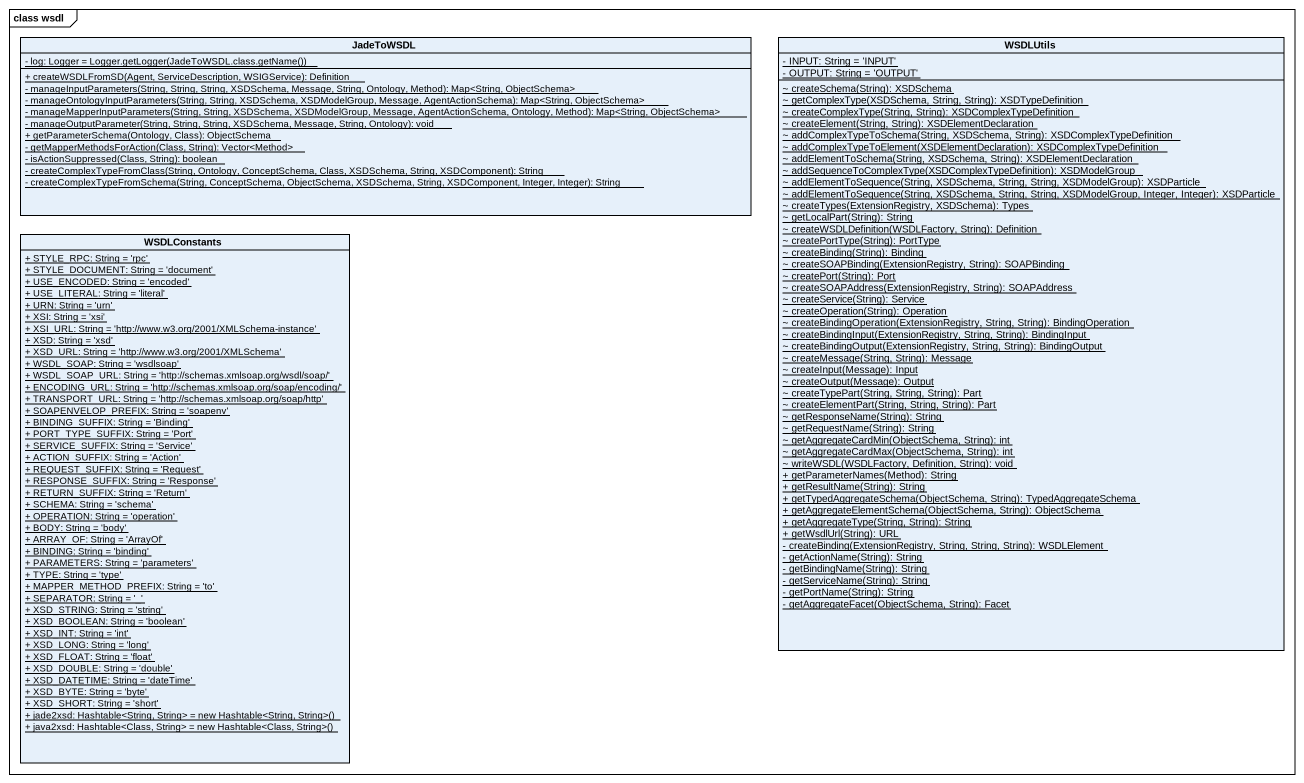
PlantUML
@startuml
mainframe class wsdl
hide circle
hide empty members
skinparam classAttributeIconSize 0
class JadeToWSDL {
  {static} {field} - log: Logger = Logger.getLogger(JadeToWSDL.class.getName())
  {static} + createWSDLFromSD(Agent, ServiceDescription, WSIGService): Definition
  {static} - manageInputParameters(String, String, String, XSDSchema, Message, String, Ontology, Method): Map<String, ObjectSchema>
  {static} - manageOntologyInputParameters(String, String, XSDSchema, XSDModelGroup, Message, AgentActionSchema): Map<String, ObjectSchema>
  {static} - manageMapperInputParameters(String, String, XSDSchema, XSDModelGroup, Message, AgentActionSchema, Ontology, Method): Map<String, ObjectSchema>
  {static} - manageOutputParameter(String, String, String, XSDSchema, Message, String, Ontology): void
  {static} + getParameterSchema(Ontology, Class): ObjectSchema
  {static} - getMapperMethodsForAction(Class, String): Vector<Method>
  {static} - isActionSuppressed(Class, String): boolean
  {static} - createComplexTypeFromClass(String, Ontology, ConceptSchema, Class, XSDSchema, String, XSDComponent): String
  {static} - createComplexTypeFromSchema(String, ConceptSchema, ObjectSchema, XSDSchema, String, XSDComponent, Integer, Integer): String
}
class WSDLUtils {
  {static} - INPUT: String = 'INPUT'
  {static} - OUTPUT: String = 'OUTPUT'
  {static} ~ createSchema(String): XSDSchema
  {static} ~ getComplexType(XSDSchema, String, String): XSDTypeDefinition
  {static} ~ createComplexType(String, String): XSDComplexTypeDefinition
  {static} ~ createElement(String, String): XSDElementDeclaration
  {static} ~ addComplexTypeToSchema(String, XSDSchema, String): XSDComplexTypeDefinition
  {static} ~ addComplexTypeToElement(XSDElementDeclaration): XSDComplexTypeDefinition
  {static} ~ addElementToSchema(String, XSDSchema, String): XSDElementDeclaration
  {static} ~ addSequenceToComplexType(XSDComplexTypeDefinition): XSDModelGroup
  {static} ~ addElementToSequence(String, XSDSchema, String, String, XSDModelGroup): XSDParticle
  {static} ~ addElementToSequence(String, XSDSchema, String, String, XSDModelGroup, Integer, Integer): XSDParticle
  {static} ~ createTypes(ExtensionRegistry, XSDSchema): Types
  {static} ~ getLocalPart(String): String
  {static} ~ createWSDLDefinition(WSDLFactory, String): Definition
  {static} ~ createPortType(String): PortType
  {static} ~ createBinding(String): Binding
  {static} ~ createSOAPBinding(ExtensionRegistry, String): SOAPBinding
  {static} ~ createPort(String): Port
  {static} ~ createSOAPAddress(ExtensionRegistry, String): SOAPAddress
  {static} ~ createService(String): Service
  {static} ~ createOperation(String): Operation
  {static} ~ createBindingOperation(ExtensionRegistry, String, String): BindingOperation
  {static} ~ createBindingInput(ExtensionRegistry, String, String): BindingInput
  {static} ~ createBindingOutput(ExtensionRegistry, String, String): BindingOutput
  {static} ~ createMessage(String, String): Message
  {static} ~ createInput(Message): Input
  {static} ~ createOutput(Message): Output
  {static} ~ createTypePart(String, String, String): Part
  {static} ~ createElementPart(String, String, String): Part
  {static} ~ getResponseName(String): String
  {static} ~ getRequestName(String): String
  {static} ~ getAggregateCardMin(ObjectSchema, String): int
  {static} ~ getAggregateCardMax(ObjectSchema, String): int
  {static} ~ writeWSDL(WSDLFactory, Definition, String): void
  {static} + getParameterNames(Method): String
  {static} + getResultName(String): String
  {static} + getTypedAggregateSchema(ObjectSchema, String): TypedAggregateSchema
  {static} + getAggregateElementSchema(ObjectSchema, String): ObjectSchema
  {static} + getAggregateType(String, String): String
  {static} + getWsdlUrl(String): URL
  {static} - createBinding(ExtensionRegistry, String, String, String): WSDLElement
  {static} - getActionName(String): String
  {static} - getBindingName(String): String
  {static} - getServiceName(String): String
  {static} - getPortName(String): String
  {static} - getAggregateFacet(ObjectSchema, String): Facet
}
class WSDLConstants {
  {static} + STYLE_RPC: String = 'rpc'
  {static} + STYLE_DOCUMENT: String = 'document'
  {static} + USE_ENCODED: String = 'encoded'
  {static} + USE_LITERAL: String = 'literal'
  {static} + URN: String = 'urn'
  {static} + XSI: String = 'xsi'
  {static} + XSI_URL: String = 'http://www.w3.org/2001/XMLSchema-instance'
  {static} + XSD: String = 'xsd'
  {static} + XSD_URL: String = 'http://www.w3.org/2001/XMLSchema'
  {static} + WSDL_SOAP: String = 'wsdlsoap'
  {static} + WSDL_SOAP_URL: String = 'http://schemas.xmlsoap.org/wsdl/soap/'
  {static} + ENCODING_URL: String = 'http://schemas.xmlsoap.org/soap/encoding/'
  {static} + TRANSPORT_URL: String = 'http://schemas.xmlsoap.org/soap/http'
  {static} + SOAPENVELOP_PREFIX: String = 'soapenv'
  {static} + BINDING_SUFFIX: String = 'Binding'
  {static} + PORT_TYPE_SUFFIX: String = 'Port'
  {static} + SERVICE_SUFFIX: String = 'Service'
  {static} + ACTION_SUFFIX: String = 'Action'
  {static} + REQUEST_SUFFIX: String = 'Request'
  {static} + RESPONSE_SUFFIX: String = 'Response'
  {static} + RETURN_SUFFIX: String = 'Return'
  {static} + SCHEMA: String = 'schema'
  {static} + OPERATION: String = 'operation'
  {static} + BODY: String = 'body'
  {static} + ARRAY_OF: String = 'ArrayOf'
  {static} + BINDING: String = 'binding'
  {static} + PARAMETERS: String = 'parameters'
  {static} + TYPE: String = 'type'
  {static} + MAPPER_METHOD_PREFIX: String = 'to'
  {static} + SEPARATOR: String = '_'
  {static} + XSD_STRING: String = 'string'
  {static} + XSD_BOOLEAN: String = 'boolean'
  {static} + XSD_INT: String = 'int'
  {static} + XSD_LONG: String = 'long'
  {static} + XSD_FLOAT: String = 'float'
  {static} + XSD_DOUBLE: String = 'double'
  {static} + XSD_DATETIME: String = 'dateTime'
  {static} + XSD_BYTE: String = 'byte'
  {static} + XSD_SHORT: String = 'short'
  {static} {field} + jade2xsd: Hashtable<String, String> = new Hashtable<String, String>()
  {static} {field} + java2xsd: Hashtable<Class, String> = new Hashtable<Class, String>()
}
@enduml
